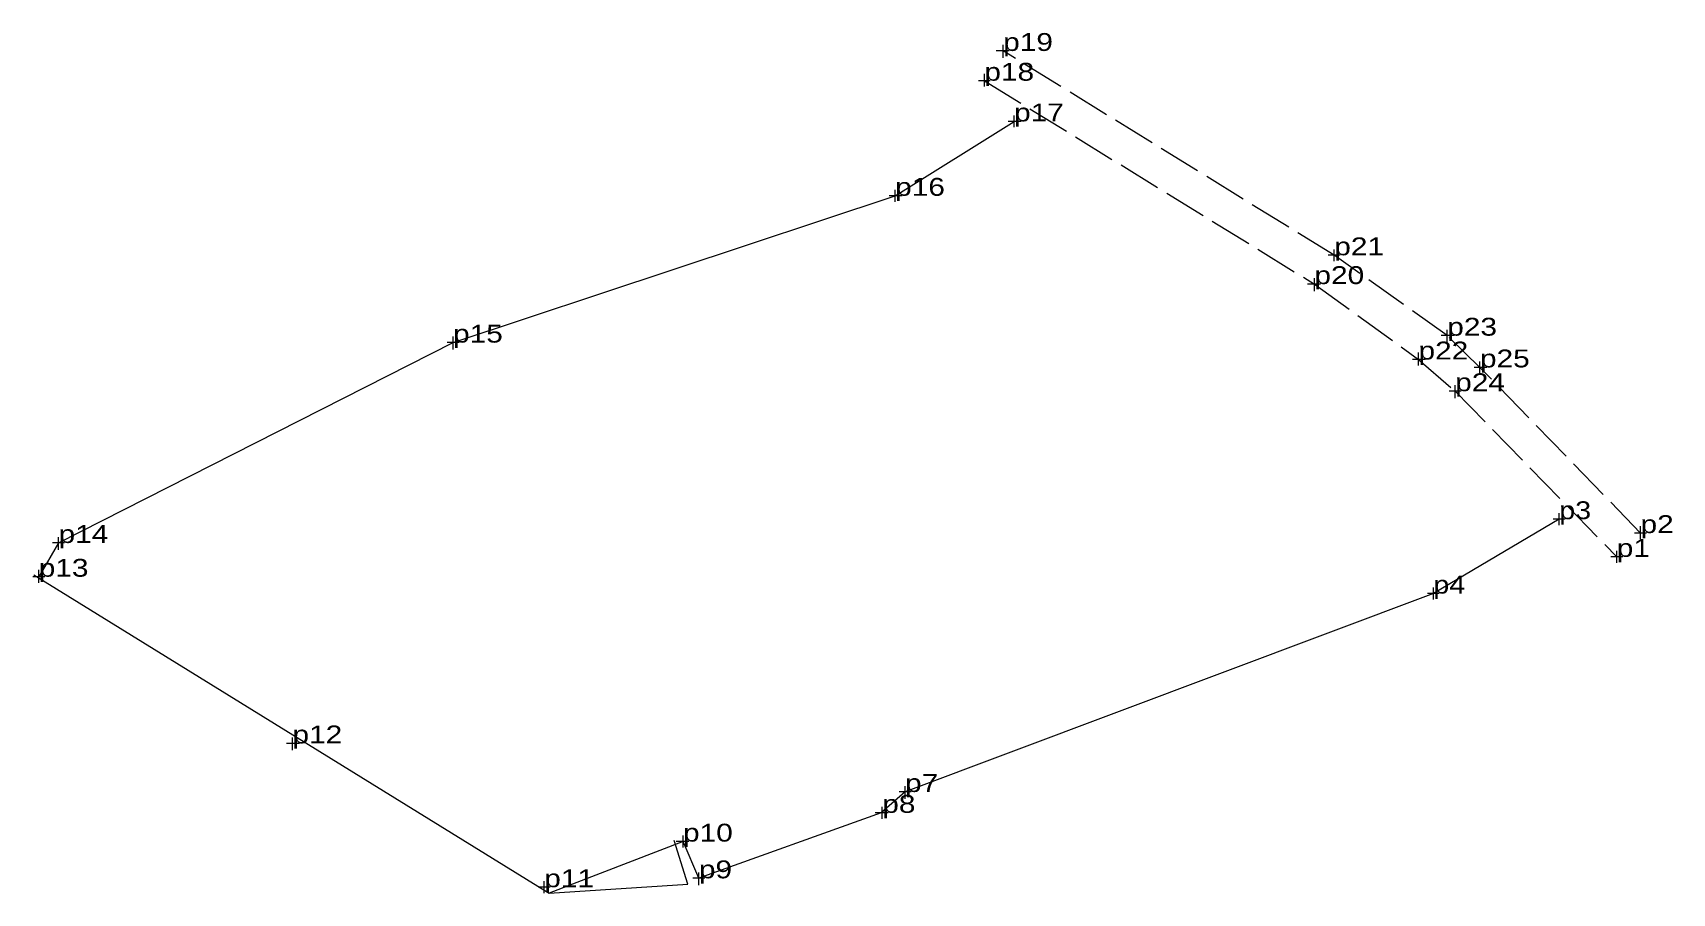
# Model space of a CAD drawing. Header units: metres. Extents: x 54768 to 5496158, y 184195 to 18446647.
# Drawn here: x 54854.89 to 54871.43, y 184194.74 to 184203.42 of the extents above; entities outside this region: 9.
import ezdxf

# ---------------------------------------------------------------- set-up
doc = ezdxf.new("R2010")
doc.units = ezdxf.units.M
doc.header["$LTSCALE"] = 0.072
doc.header["$PDMODE"] = 32
doc.header["$PDSIZE"] = 0.036
doc.linetypes.add('LONG_DASHED', pattern=[7.5, 6, -1.5])
doc.layers.add('12', color=7, linetype='Continuous')
doc.layers.add('15', color=7, linetype='Continuous', lineweight=13)
doc.layers.add('7', color=7, linetype='Continuous', lineweight=13)

msp = doc.modelspace()

# ---------------------------------------------------------------- linework, layer by layer
at = {"layer": '15'}
for p, q in [((54870.2895, 184198.514), (54869.0195, 184197.764)), ((54855.1495, 184198.274), (54854.9495, 184197.934)), ((54854.8995, 184197.954), (54860.0995, 184194.744))]:
    msp.add_line(p, q, dxfattribs=at)
at = {"layer": '15', "linetype": 'LONG_DASHED'}
for points in [[(54871.1095, 184198.374), (54869.4895, 184200.044), (54869.1595, 184200.364), (54868.0195, 184201.174), (54864.6795, 184203.234)], [(54864.4895, 184202.934), (54867.8195, 184200.884), (54868.8695, 184200.124), (54869.2395, 184199.804), (54870.8695, 184198.134)]]:
    msp.add_lwpolyline(points, dxfattribs=at)
at = {"layer": '15'}
for points in [[(54855.1495, 184198.274), (54859.1295, 184200.294), (54863.5895, 184201.774), (54864.7895, 184202.524)], [(54869.0195, 184197.764), (54863.6895, 184195.764), (54863.4495, 184195.554)], [(54863.4495, 184195.554), (54861.6095, 184194.894), (54861.4495, 184195.264), (54860.0995, 184194.744)], [(54860.0995, 184194.744), (54861.4995, 184194.834), (54861.3595, 184195.274)]]:
    msp.add_lwpolyline(points, dxfattribs=at)
at = {"layer": '7'}
for p, q in [((54864.6795, 184203.164), (54864.6795, 184203.294)), ((54864.7395, 184203.234), (54864.6095, 184203.234)), ((54864.4895, 184202.874), (54864.4895, 184203.004)), ((54864.5495, 184202.934), (54864.4295, 184202.934)), ((54864.8595, 184202.524), (54864.7295, 184202.524)), ((54864.7895, 184202.464), (54864.7895, 184202.584)), ((54863.5895, 184201.714), (54863.5895, 184201.834)), ((54863.6595, 184201.774), (54863.5295, 184201.774)), ((54868.0795, 184201.174), (54867.9595, 184201.174)), ((54868.0195, 184201.114), (54868.0195, 184201.234)), ((54867.8795, 184200.884), (54867.7495, 184200.884)), ((54867.8195, 184200.814), (54867.8195, 184200.944)), ((54859.1295, 184200.224), (54859.1295, 184200.354)), ((54869.2295, 184200.364), (54869.0995, 184200.364)), ((54869.1595, 184200.294), (54869.1595, 184200.424)), ((54859.1895, 184200.294), (54859.0695, 184200.294)), ((54868.8695, 184200.064), (54868.8695, 184200.194)), ((54868.9395, 184200.124), (54868.8095, 184200.124)), ((54869.5595, 184200.044), (54869.4295, 184200.044)), ((54869.4895, 184199.984), (54869.4895, 184200.104)), ((54869.2395, 184199.734), (54869.2395, 184199.864)), ((54869.2995, 184199.804), (54869.1795, 184199.804)), ((54870.3495, 184198.514), (54870.2295, 184198.514)), ((54870.2895, 184198.454), (54870.2895, 184198.574)), ((54855.1495, 184198.204), (54855.1495, 184198.334)), ((54871.1695, 184198.374), (54871.0495, 184198.374)), ((54871.1095, 184198.314), (54871.1095, 184198.444)), ((54855.2095, 184198.274), (54855.0895, 184198.274)), ((54870.8695, 184198.074), (54870.8695, 184198.194)), ((54854.9495, 184197.874), (54854.9495, 184198.004)), ((54870.9295, 184198.134), (54870.8095, 184198.134)), ((54855.0095, 184197.934), (54854.8895, 184197.934)), ((54869.0795, 184197.764), (54868.9595, 184197.764)), ((54869.0195, 184197.704), (54869.0195, 184197.824)), ((54857.5795, 184196.254), (54857.4495, 184196.254)), ((54857.5095, 184196.184), (54857.5095, 184196.314)), ((54863.7495, 184195.764), (54863.6295, 184195.764)), ((54863.6895, 184195.694), (54863.6895, 184195.824)), ((54863.5195, 184195.554), (54863.3895, 184195.554)), ((54863.4595, 184195.494), (54863.4595, 184195.614)), ((54861.5095, 184195.264), (54861.3795, 184195.264)), ((54861.4495, 184195.204), (54861.4495, 184195.324)), ((54860.0495, 184194.744), (54860.0495, 184194.864)), ((54861.6695, 184194.894), (54861.5495, 184194.894)), ((54861.6095, 184194.824), (54861.6095, 184194.954)), ((54860.1095, 184194.804), (54859.9895, 184194.804))]:
    msp.add_line(p, q, dxfattribs=at)
for p in [(5496028.4595, 18443964.984), (5496008.6995, 18443954.814), (5496154.8195, 18443922.744), (5496157.5495, 18443922.034), (5495871.7895, 18443767.274), (5495681.9995, 18443459.734), (5495665.2895, 18443424.944), (5495839.1195, 18443378.034), (5495839.3095, 18443378.054)]:
    msp.add_point(p, dxfattribs=at)

# ---------------------------------------------------------------- texts
at = {"layer": '12'}
for s, width, p in [('p19', 1.25, (54864.6795, 184203.234)), ('p18', 1.25, (54864.4895, 184202.934)), ('p17', 1.25, (54864.7895, 184202.524)), ('p16', 1.25, (54863.5895, 184201.774)), ('p21', 1.25, (54868.0195, 184201.174)), ('p20', 1.25, (54867.8195, 184200.884)), ('p15', 1.25, (54859.1295, 184200.294)), ('p23', 1.25, (54869.1595, 184200.364)), ('p22', 1.25, (54868.8695, 184200.124)), ('p25', 1.25, (54869.4895, 184200.044)), ('p24', 1.25, (54869.2395, 184199.804)), ('p3', 1.2, (54870.2895, 184198.514)), ('p2', 1.25, (54871.1095, 184198.374)), ('p14', 1.25, (54855.1495, 184198.274)), ('p1', 1.25, (54870.8695, 184198.134)), ('p13', 1.25, (54854.9495, 184197.934)), ('p4', 1.2, (54869.0195, 184197.764)), ('p12', 1.25, (54857.5095, 184196.254)), ('p7', 1.25, (54863.6895, 184195.764)), ('p8', 1.25, (54863.4595, 184195.554)), ('p10', 1.25, (54861.4495, 184195.264)), ('p9', 1.25, (54861.6095, 184194.894)), ('p11', 1.25, (54860.0495, 184194.804))]:
    msp.add_text(s, height=0.18, dxfattribs=dict(at, width=width)).set_placement(p)

doc.saveas('drawing.dxf')
